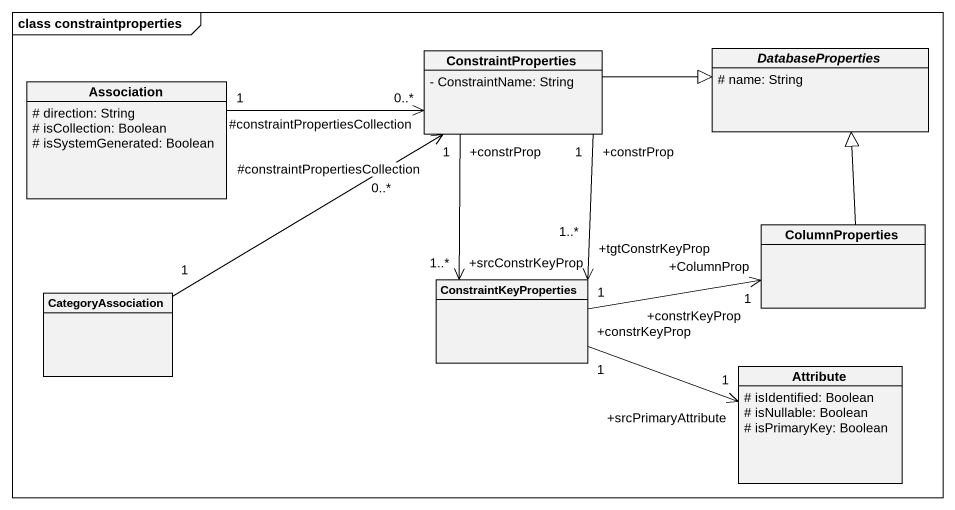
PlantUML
@startuml
mainframe class constraintproperties
hide circle
hide empty members
skinparam classAttributeIconSize 0
class ConstraintProperties {
  - ConstraintName: String
}
abstract class DatabaseProperties {
  # name: String
}
class Association {
  # direction: String
  # isCollection: Boolean
  # isSystemGenerated: Boolean
}
class ColumnProperties
class ConstraintKeyProperties
class CategoryAssociation
class Attribute {
  # isIdentified: Boolean
  # isNullable: Boolean
  # isPrimaryKey: Boolean
}
ConstraintProperties -right-|> DatabaseProperties
ConstraintProperties "+constrProp\n1" --> "+srcConstrKeyProp\n1..*" ConstraintKeyProperties
ConstraintProperties "+constrProp\n1" --> "+tgtConstrKeyProp\n1..*" ConstraintKeyProperties
Association "1" -right-> "#constraintPropertiesCollection\n0..*" ConstraintProperties
ColumnProperties -up-|> DatabaseProperties
ConstraintKeyProperties "+constrKeyProp\n1" -right-> "+ColumnProp\n1" ColumnProperties
ConstraintKeyProperties "+constrKeyProp\n1" -right-> "+srcPrimaryAttribute\n1" Attribute
CategoryAssociation "1" -right-> "#constraintPropertiesCollection\n0..*" ConstraintProperties
@enduml
